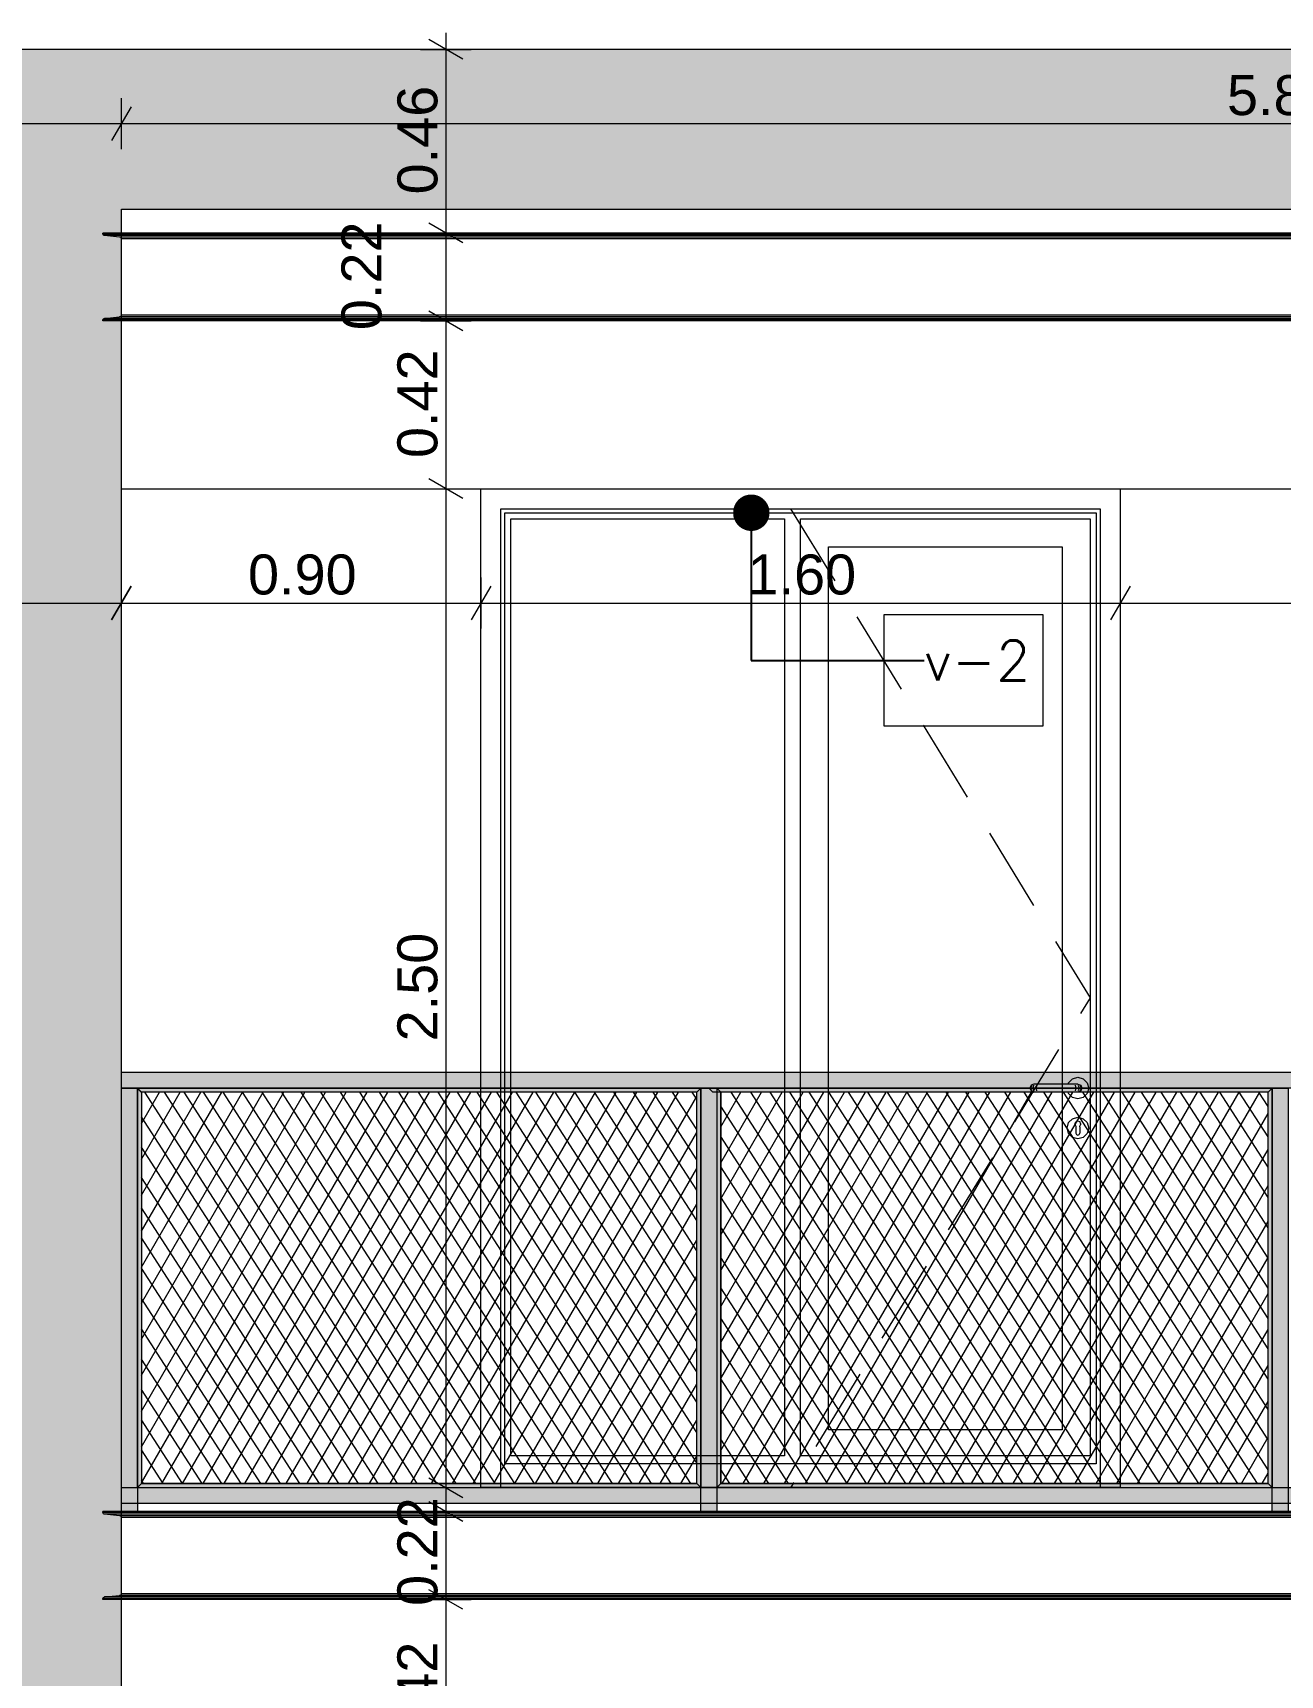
# Model space of a CAD drawing. Header units: millimetres. Extents: x 475616349 to 476941521, y 4620115302 to 4621446928.
# Drawn here: x 476682441 to 476685562, y 4620528751 to 4620532861 of the extents above; entities that cross this region are included whole.
import ezdxf

# ---------------------------------------------------------------- set-up
doc = ezdxf.new("R2010")
doc.units = ezdxf.units.MM
doc.header["$MEASUREMENT"] = 0
doc.linetypes.add('Hidden Line', pattern=[317.5, 211.666667, -105.833333])
for name, color, linetype, lineweight in [('2D Drafting - General_Pen_No__30_Pen_No__9_Pen_No__9_Pen_No__253', 252, 'Continuous', 0), ('2D Drafting - General_Pen_No__30_Pen_No__9_Pen_No__9_Pen_No__7', 7, 'Continuous', 0), ('2D Drafting - General_Pen_No__7_Pen_No__7', 7, 'Continuous', 0), ('New_2D Drafting - General_Pen_No__2_Pen_No__250', 7, 'Continuous', 0), ('New_2D Drafting - General_Pen_No__30_Pen_No__9_Pen_No__9_Pen_No__255', 255, 'Continuous', 0), ('New_2D Drafting - General_Pen_No__30_Pen_No__9_Pen_No__9_Pen_No__7', 7, 'Continuous', 0), ('New_2D Drafting - General_Pen_No__4', 7, 'Continuous', 0), ('New_2D Drafting - General_Pen_No__7', 7, 'Continuous', 0), ('New_Structural - Bearing_Pen_No__250', 7, 'Continuous', 0), ('New_zoma_Pen_No__4', 7, 'Continuous', 0), ('New_zoma_Pen_No__7', 7, 'Continuous', 0), ('Structural - Bearing_Pen_No__250', 7, 'Continuous', 0)]:
    doc.layers.add(name, color=color, linetype=linetype, lineweight=lineweight)
doc.layers.add('New_zoma', color=7, linetype='Continuous')
doc.styles.add('GENERATED_STYLE_1', font='arial.ttf')
doc.dimstyles.new('GENERATED_STYLE__18', dxfattribs={"dimtxt": 100, "dimasz": 64.421331, "dimexe": 0.18, "dimexo": 3, "dimgap": 0.09, "dimtad": 1, "dimtih": 1, "dimtoh": 1, "dimlfac": 0.001, "dimzin": 0, "dimdsep": 46, "dimtxsty": 'GENERATED_STYLE_1', "dimblk": 'ARROWHEAD_2', "dimblk1": 'ARROWHEAD_2', "dimblk2": 'ARROWHEAD_2', "dimcen": 0.09, "dimclrd": 7, "dimclre": 7, "dimclrt": 7, "dimadec": 0, "dimazin": 0, "dimtfac": 1, "dimtdec": 4, "dimtmove": 0, "dimatfit": 3, "dimfxl": 1, "dimtolj": 1, "dimtzin": 0, "dimarcsym": 0})
doc.dimstyles.new('GENERATED_STYLE__19', dxfattribs={"dimtxt": 100, "dimasz": 64.421331, "dimexe": 0.18, "dimexo": 3, "dimgap": 0.09, "dimtad": 1, "dimlfac": 0.001, "dimzin": 0, "dimdsep": 46, "dimtxsty": 'GENERATED_STYLE_1', "dimblk": 'ARROWHEAD_2', "dimblk1": 'ARROWHEAD_2', "dimblk2": 'ARROWHEAD_2', "dimcen": 0.09, "dimclrd": 7, "dimclre": 7, "dimclrt": 7, "dimadec": 0, "dimazin": 0, "dimtfac": 1, "dimtdec": 4, "dimtmove": 0, "dimatfit": 3, "dimfxl": 1, "dimtolj": 1, "dimtzin": 0, "dimarcsym": 0})
doc.dimstyles.new('GENERATED_STYLE__21', dxfattribs={"dimtxt": 100, "dimasz": 64.421331, "dimexe": 0.18, "dimexo": 3, "dimgap": 0.09, "dimtad": 1, "dimlfac": 0.001, "dimzin": 0, "dimdsep": 46, "dimtxsty": 'GENERATED_STYLE_1', "dimblk": 'ARROWHEAD_2', "dimblk1": 'ARROWHEAD_2', "dimblk2": 'ARROWHEAD_2', "dimcen": 0.09, "dimclrd": 7, "dimclre": 7, "dimclrt": 7, "dimadec": 0, "dimazin": 0, "dimtfac": 1, "dimtdec": 4, "dimtmove": 2, "dimatfit": 3, "dimfxl": 1, "dimtolj": 1, "dimtzin": 0, "dimarcsym": 0})
doc.dimstyles.new('GENERATED_STYLE__48', dxfattribs={"dimtxt": 0.18, "dimasz": 182.4, "dimexe": 0.18, "dimexo": 0.0625, "dimgap": 0.09, "dimtad": 0, "dimtih": 1, "dimtoh": 1, "dimdec": 4, "dimzin": 0, "dimdsep": 46, "dimcen": 0.09, "dimadec": 0, "dimazin": 0, "dimtfac": 1, "dimtdec": 4, "dimtmove": 0, "dimatfit": 3, "dimldrblk": 'ARROWHEAD_11', "dimfxl": 1, "dimtolj": 1, "dimtzin": 0, "dimarcsym": 0})
pattern_1 = [(60, (476577134.07, 4620325125.74), (-38.971143, 22.5), []), (122.833095, (476577134.07, 4620325125.74), (36.80608, 18.75), [])]

# ---------------------------------------------------------------- blocks, each defined once
blk = doc.blocks.new('*D833', base_point=(476577134.1, 4620325125.7))
at = {"layer": 'New_zoma_Pen_No__4', "color": 7, "linetype": 'Continuous', "lineweight": 0, "transparency": 16777216}
for p, q in [((476682686.5, 4620531476.8), (476682637.5, 4620531392)), ((476682662, 4620531370.8), (476682662, 4620531498)), ((476683586.5, 4620531476.8), (476683537.6, 4620531392)), ((476683562.1, 4620531370.8), (476683562.1, 4620531498)), ((476682620.6, 4620531434.4), (476682662, 4620531434.4)), ((476682662, 4620531434.4), (476683562.1, 4620531434.4))]:
    blk.add_line(p, q, dxfattribs=at)
at = {"layer": 'New_zoma_Pen_No__7', "color": 7, "lineweight": 0, "transparency": 16777216, "insert": (476682979, 4620531454.4), "char_height": 100, "attachment_point": 7, "style": 'GENERATED_STYLE_1'}
blk.add_mtext('\\A1;{\\pql;\\fArial|b0|i0|c0|p34;0.90}', dxfattribs=at)
blk = doc.blocks.new('ARROWHEAD_2')
at = {"color": 0, "linetype": 'Continuous', "lineweight": 0}
for p, q in [((-0.378, -0.655), (0.378, 0.655)), ((0, 0), (-1, 0))]:
    blk.add_line(p, q, dxfattribs=at)
blk = doc.blocks.new('*D834', base_point=(476577134.1, 4620325125.7))
at = {"layer": 'New_zoma_Pen_No__4', "color": 7, "linetype": 'Continuous', "lineweight": 0, "transparency": 16777216}
for p, q in [((476683586.5, 4620531476.8), (476683537.6, 4620531392)), ((476683562.1, 4620531370.8), (476683562.1, 4620531498)), ((476685186.5, 4620531476.8), (476685137.6, 4620531392)), ((476685162.1, 4620531370.8), (476685162.1, 4620531498)), ((476683562.1, 4620531434.4), (476685162.1, 4620531434.4))]:
    blk.add_line(p, q, dxfattribs=at)
at = {"layer": 'New_zoma_Pen_No__7', "color": 7, "lineweight": 0, "transparency": 16777216, "insert": (476684229, 4620531454.4), "char_height": 100, "attachment_point": 7, "style": 'GENERATED_STYLE_1'}
blk.add_mtext('\\A1;{\\pql;\\fArial|b0|i0|c0|p34;1.60}', dxfattribs=at)
blk = doc.blocks.new('*D835', base_point=(476577134.1, 4620325125.7))
at = {"layer": 'New_zoma_Pen_No__4', "color": 7, "linetype": 'Continuous', "lineweight": 0, "transparency": 16777216}
for p, q in [((476685186.5, 4620531476.8), (476685137.6, 4620531392)), ((476685162.1, 4620531370.8), (476685162.1, 4620531498)), ((476686386.9, 4620531476.8), (476686338, 4620531392)), ((476686362.4, 4620531370.8), (476686362.4, 4620531498)), ((476685162.1, 4620531434.4), (476686362.4, 4620531434.4))]:
    blk.add_line(p, q, dxfattribs=at)
at = {"layer": 'New_zoma_Pen_No__7', "color": 7, "lineweight": 0, "transparency": 16777216, "insert": (476685629.2, 4620531454.4), "char_height": 100, "attachment_point": 7, "style": 'GENERATED_STYLE_1'}
blk.add_mtext('\\A1;{\\pql;\\fArial|b0|i0|c0|p34;1.20}', dxfattribs=at)
blk = doc.blocks.new('*D842', base_point=(476577134.1, 4620325125.7))
at = {"layer": 'New_zoma_Pen_No__4', "color": 7, "linetype": 'Continuous', "lineweight": 0, "transparency": 16777216}
for p, q in [((476683474.2, 4620529201.8), (476683474.2, 4620529160.4)), ((476683410.7, 4620529160.4), (476683537.8, 4620529160.4)), ((476683516.6, 4620529135.9), (476683431.9, 4620529184.8)), ((476683474.2, 4620529160.4), (476683474.2, 4620528940.4)), ((476683516.6, 4620528915.9), (476683431.9, 4620528964.8)), ((476683410.7, 4620528940.4), (476683537.8, 4620528940.4)), ((476683474.2, 4620528940.4), (476683474.2, 4620528520.4))]:
    blk.add_line(p, q, dxfattribs=at)
blk = doc.blocks.new('*D843', base_point=(476577134.1, 4620325125.7))
at = {"layer": 'New_zoma_Pen_No__4', "color": 7, "linetype": 'Continuous', "lineweight": 0, "transparency": 16777216}
for p, q in [((476683516.6, 4620528915.9), (476683431.9, 4620528964.8)), ((476683474.2, 4620528940.4), (476683474.2, 4620528520.4)), ((476683516.6, 4620528495.9), (476683431.9, 4620528544.8)), ((476683410.7, 4620528520.4), (476683537.8, 4620528520.4)), ((476683474.2, 4620528520.4), (476683474.2, 4620526020.4))]:
    blk.add_line(p, q, dxfattribs=at)
at = {"layer": 'New_zoma_Pen_No__7', "color": 7, "lineweight": 0, "transparency": 16777216, "char_height": 100, "attachment_point": 7, "rotation": 89.9998, "style": 'GENERATED_STYLE_1'}
for s, insert in [('\\A1;{\\pql;\\fArial|b0|i0|c0|p34;0.22}', (476683454.2, 4620528924.4)), ('\\A1;{\\pql;\\fArial|b0|i0|c0|p34;0.42}', (476683454.2, 4620528563.1))]:
    blk.add_mtext(s, dxfattribs=dict(at, insert=insert))
blk = doc.blocks.new('*D846', base_point=(476577134.1, 4620325125.7))
at = {"layer": 'New_zoma_Pen_No__4', "color": 7, "linetype": 'Continuous', "lineweight": 0, "transparency": 16777216}
for p, q in [((476683474.3, 4620532861.4), (476683474.3, 4620532819.9)), ((476683410.7, 4620532819.9), (476683537.8, 4620532819.9)), ((476683516.6, 4620532795.5), (476683431.9, 4620532844.4)), ((476683474.3, 4620532819.9), (476683474.2, 4620532360.4)), ((476683516.6, 4620532335.9), (476683431.9, 4620532384.8)), ((476683410.7, 4620532360.4), (476683537.8, 4620532360.4)), ((476683474.2, 4620532360.4), (476683474.2, 4620532140.4))]:
    blk.add_line(p, q, dxfattribs=at)
at = {"layer": 'New_zoma_Pen_No__7', "color": 7, "lineweight": 0, "transparency": 16777216, "insert": (476683454.3, 4620532457.1), "char_height": 100, "attachment_point": 7, "rotation": 89.9998, "style": 'GENERATED_STYLE_1'}
blk.add_mtext('\\A1;{\\pql;\\fArial|b0|i0|c0|p34;0.46}', dxfattribs=at)
blk = doc.blocks.new('*D847', base_point=(476577134.1, 4620325125.7))
at = {"layer": 'New_zoma_Pen_No__4', "color": 7, "linetype": 'Continuous', "lineweight": 0, "transparency": 16777216}
for p, q in [((476683516.6, 4620532335.9), (476683431.9, 4620532384.8)), ((476683474.2, 4620532360.4), (476683474.2, 4620532140.4)), ((476683516.6, 4620532115.9), (476683431.9, 4620532164.8)), ((476683410.7, 4620532140.4), (476683537.8, 4620532140.4)), ((476683474.2, 4620532140.4), (476683474.2, 4620531720.4))]:
    blk.add_line(p, q, dxfattribs=at)
blk = doc.blocks.new('*D848', base_point=(476577134.1, 4620325125.7))
at = {"layer": 'New_zoma_Pen_No__4', "color": 7, "linetype": 'Continuous', "lineweight": 0, "transparency": 16777216}
for p, q in [((476683516.6, 4620532115.9), (476683431.9, 4620532164.8)), ((476683474.2, 4620532140.4), (476683474.2, 4620531720.4)), ((476683516.6, 4620531695.9), (476683431.9, 4620531744.8))]:
    blk.add_line(p, q, dxfattribs=at)
at = {"layer": 'New_zoma_Pen_No__7', "color": 7, "lineweight": 0, "transparency": 16777216, "char_height": 100, "attachment_point": 7, "rotation": 89.9998, "style": 'GENERATED_STYLE_1'}
for s, insert in [('\\A1;{\\pql;\\fArial|b0|i0|c0|p34;0.22}', (476683314.2, 4620532117.3)), ('\\A1;{\\pql;\\fArial|b0|i0|c0|p34;0.42}', (476683454.2, 4620531797.3))]:
    blk.add_mtext(s, dxfattribs=dict(at, insert=insert))
blk = doc.blocks.new('*D849', base_point=(476577134.1, 4620325125.7))
at = {"layer": 'New_zoma_Pen_No__4', "color": 7, "linetype": 'Continuous', "lineweight": 0, "transparency": 16777216}
for p, q in [((476683474.2, 4620532140.4), (476683474.2, 4620531720.4)), ((476683410.7, 4620531720.4), (476683537.8, 4620531720.4)), ((476683516.6, 4620531695.9), (476683431.9, 4620531744.8)), ((476683474.2, 4620531720.4), (476683474.2, 4620529220.4)), ((476683431.9, 4620529244.8), (476683516.6, 4620529195.9)), ((476683410.7, 4620529220.4), (476683537.8, 4620529220.4)), ((476683474.2, 4620529220.4), (476683474.2, 4620529178.9))]:
    blk.add_line(p, q, dxfattribs=at)
at = {"layer": 'New_zoma_Pen_No__7', "color": 7, "lineweight": 0, "transparency": 16777216, "insert": (476683454.2, 4620530337.3), "char_height": 100, "attachment_point": 7, "rotation": 89.9998, "style": 'GENERATED_STYLE_1'}
blk.add_mtext('\\A1;{\\pql;\\fArial|b0|i0|c0|p34;2.50}', dxfattribs=at)
blk = doc.blocks.new('*D850', base_point=(476577134.1, 4620325125.7))
at = {"layer": 'New_zoma_Pen_No__4', "color": 7, "linetype": 'Continuous', "lineweight": 0, "transparency": 16777216}
for p, q in [((476686274.6, 4620531761.8), (476686274.6, 4620531720.4)), ((476686211.1, 4620531720.4), (476686338.2, 4620531720.4)), ((476686317, 4620531695.9), (476686232.2, 4620531744.8)), ((476686274.6, 4620531720.4), (476686274.6, 4620529220.4)), ((476686232.2, 4620529244.8), (476686317, 4620529195.9)), ((476686211, 4620529220.4), (476686338.2, 4620529220.4)), ((476686274.6, 4620529220.4), (476686274.6, 4620529178.9))]:
    blk.add_line(p, q, dxfattribs=at)
at = {"layer": 'New_zoma_Pen_No__7', "color": 7, "lineweight": 0, "transparency": 16777216, "insert": (476686254.6, 4620530337.3), "char_height": 100, "attachment_point": 7, "rotation": 89.9998, "style": 'GENERATED_STYLE_1'}
blk.add_mtext('\\A1;{\\pql;\\fArial|b0|i0|c0|p34;2.50}', dxfattribs=at)
blk = doc.blocks.new('*D858', base_point=(476577134.1, 4620325125.7))
at = {"layer": 'New_zoma_Pen_No__4', "color": 7, "linetype": 'Continuous', "lineweight": 0, "transparency": 16777216}
for p, q in [((476675362.2, 4620532570.5), (476675362.2, 4620532697.7)), ((476682662, 4620532570.5), (476682662, 4620532697.7)), ((476675386.6, 4620532676.5), (476675337.7, 4620532591.7)), ((476682686.5, 4620532676.5), (476682637.5, 4620532591.7)), ((476675362.2, 4620532634.1), (476682662, 4620532634.1))]:
    blk.add_line(p, q, dxfattribs=at)
at = {"layer": 'New_zoma_Pen_No__7', "color": 7, "lineweight": 0, "transparency": 16777216, "insert": (476678879.1, 4620532654.1), "char_height": 100, "attachment_point": 7, "style": 'GENERATED_STYLE_1'}
blk.add_mtext('\\A1;{\\pql;\\fArial|b0|i0|c0|p34;7.30}', dxfattribs=at)
blk = doc.blocks.new('*D859', base_point=(476577134.1, 4620325125.7))
at = {"layer": 'New_zoma_Pen_No__4', "color": 7, "linetype": 'Continuous', "lineweight": 0, "transparency": 16777216}
for p, q in [((476682662, 4620532570.5), (476682662, 4620532697.7)), ((476688462, 4620532570.5), (476688462, 4620532697.7)), ((476682686.5, 4620532676.5), (476682637.5, 4620532591.7)), ((476688486.5, 4620532676.5), (476688437.5, 4620532591.7)), ((476682662, 4620532634.1), (476688462, 4620532634.1))]:
    blk.add_line(p, q, dxfattribs=at)
at = {"layer": 'New_zoma_Pen_No__7', "color": 7, "lineweight": 0, "transparency": 16777216, "insert": (476685429, 4620532654.1), "char_height": 100, "attachment_point": 7, "style": 'GENERATED_STYLE_1'}
blk.add_mtext('\\A1;{\\pql;\\fArial|b0|i0|c0|p34;5.80}', dxfattribs=at)
blk = doc.blocks.new('ARROWHEAD_11')
at = {"color": 0, "linetype": 'Continuous', "lineweight": 0}
blk.add_line((0, 0), (-1, 0), dxfattribs=at)
at = {"color": 0, "linetype": 'Continuous', "lineweight": 0, "const_width": 0.25, "flags": 128}
blk.add_lwpolyline([(-0.125, 0, 1), (0.125, 0, 1)], format="xyb", close=True, dxfattribs=at)
blk = doc.blocks.new('*D2162', base_point=(476577134.1, 4620325125.7))
at = {"layer": 'New_zoma_Pen_No__4', "color": 7, "linetype": 'Continuous', "lineweight": 0, "transparency": 16777216}
for p, q in [((476680036.5, 4620531476.8), (476679987.6, 4620531392)), ((476681636.5, 4620531476.8), (476681587.6, 4620531392)), ((476681612, 4620531370.8), (476681612, 4620531498)), ((476680012, 4620531434.4), (476681612, 4620531434.4)), ((476681612, 4620531434.4), (476682662, 4620531434.4))]:
    blk.add_line(p, q, dxfattribs=at)
at = {"layer": 'New_zoma_Pen_No__7', "color": 7, "lineweight": 0, "transparency": 16777216, "insert": (476680679, 4620531454.4), "char_height": 100, "attachment_point": 7, "rotation": 359.9998, "style": 'GENERATED_STYLE_1'}
blk.add_mtext('\\A1;{\\pql;\\fArial|b0|i0|c0|p34;1.60}', dxfattribs=at)
blk = doc.blocks.new('*D2163', base_point=(476577134.1, 4620325125.7))
at = {"layer": 'New_zoma_Pen_No__4', "color": 7, "linetype": 'Continuous', "lineweight": 0, "transparency": 16777216}
for p, q in [((476681636.5, 4620531476.8), (476681587.6, 4620531392)), ((476682637.6, 4620531392), (476682686.5, 4620531476.8)), ((476682662, 4620531370.8), (476682662, 4620531498)), ((476681612, 4620531434.4), (476682662, 4620531434.4)), ((476682662, 4620531434.4), (476682703.5, 4620531434.4))]:
    blk.add_line(p, q, dxfattribs=at)
at = {"layer": 'New_zoma_Pen_No__7', "color": 7, "lineweight": 0, "transparency": 16777216, "insert": (476682004, 4620531454.4), "char_height": 100, "attachment_point": 7, "rotation": 359.9998, "style": 'GENERATED_STYLE_1'}
blk.add_mtext('\\A1;{\\pql;\\fArial|b0|i0|c0|p34;1.05}', dxfattribs=at)

msp = doc.modelspace()

# ---------------------------------------------------------------- hatches: boundary and pattern name
at = {"layer": '2D Drafting - General_Pen_No__30_Pen_No__9_Pen_No__9_Pen_No__253', "linetype": 'Continuous', "lineweight": 0}
h = msp.add_hatch(dxfattribs=at)
h.set_pattern_fill('BRICK___RUNNING_BOND', color=252, style=0, pattern_type=2)
h.set_pattern_definition([(0, (476692910.175, 4620522353.93), (0, 66.64), []), (90, (476692910.17, 4620522353.93), (-244.8, 0), [66.64, -66.64]), (90, (476693032.57, 4620522420.57), (-244.8, 0), [66.64, -66.64])])
h.paths.add_polyline_path([(476668932.159, 4620517320.329), (476672162.12, 4620517320.329), (476672162.12, 4620522126.83), (476671562.315, 4620522126.83), (476671562.315, 4620532420.374), (476675362.171, 4620532420.374), (476675362.171, 4620519520.275), (476678173.798, 4620519520.275), (476678173.798, 4620519520.362), (476679062.487, 4620519520.362), (476680662.487, 4620519520.362), (476682662.007, 4620519520.362), (476682662.007, 4620532420.362), (476688462.006, 4620532420.362), (476688462.006, 4620519520.362), (476689632.042, 4620519520.362), (476689632.042, 4620532819.955), (476688550.503, 4620532819.955), (476682661.97, 4620532819.955), (476668932.159, 4620532819.955)])
h.paths.add_polyline_path([(476669461.785, 4620525320.362), (476669461.785, 4620523720.362), (476671061.785, 4620523720.362), (476671061.785, 4620525320.362)], flags=0)
h.paths.add_polyline_path([(476669461.785, 4620526920.362), (476671061.785, 4620526920.362), (476671061.785, 4620528520.362), (476669461.785, 4620528520.362)], flags=0)
h.paths.add_polyline_path([(476669461.789, 4620531720.362), (476669461.789, 4620530120.362), (476671061.789, 4620530120.362), (476671061.789, 4620531720.362)], flags=0)
h.paths.add_polyline_path([(476671061.361, 4620518320.362), (476671061.361, 4620518920.362), (476669461.789, 4620518920.362), (476669461.789, 4620518320.362)], flags=0)
h.paths.add_polyline_path([(476669461.789, 4620520520.362), (476671061.789, 4620520520.362), (476671061.789, 4620522120.362), (476669461.789, 4620522120.362)], flags=0)
h.paths.add_polyline_path([(476676411.99, 4620528520.412), (476676411.99, 4620526020.412), (476678011.99, 4620526020.412), (476678011.99, 4620528520.412)], flags=0)
h.paths.add_polyline_path([(476678011.99, 4620522820.412), (476678011.99, 4620525320.412), (476676411.99, 4620525320.412), (476676411.99, 4620522820.412)], flags=0)
h.paths.add_polyline_path([(476676411.99, 4620529220.412), (476678011.99, 4620529220.412), (476678011.99, 4620531720.412), (476676411.99, 4620531720.412)], flags=0)
h.paths.add_polyline_path([(476680012.004, 4620531720.412), (476680012.004, 4620529220.412), (476681612.004, 4620529220.412), (476681612.004, 4620531720.412)], flags=0)
h.paths.add_polyline_path([(476680012.004, 4620528520.412), (476680012.004, 4620526020.412), (476681612.004, 4620526020.412), (476681612.004, 4620528520.412)], flags=0)
h.paths.add_polyline_path([(476680012.004, 4620522120.412), (476680012.004, 4620519620.412), (476680016.12, 4620519620.412), (476681612.004, 4620519620.412), (476681612.004, 4620522120.412)], flags=0)
h.paths.add_polyline_path([(476680012.004, 4620522820.412), (476681612.004, 4620522820.412), (476681612.004, 4620525320.412), (476680012.004, 4620525320.412)], flags=0)
at = {"layer": 'New_2D Drafting - General_Pen_No__30_Pen_No__9_Pen_No__9_Pen_No__255', "linetype": 'Continuous', "lineweight": 0}
for points in [[(476688462.006, 4620530260.365), (476688462.006, 4620530220.365), (476682662.007, 4620530220.365), (476682662.007, 4620530260.365)], [(476682702.007, 4620529160.371), (476682662.007, 4620529160.371), (476682662.007, 4620530220.365), (476682702.007, 4620530220.365)], [(476682711.98, 4620530210.365), (476682701.98, 4620530220.365), (476684112.006, 4620530220.365), (476684102.006, 4620530210.365)], [(476682702.007, 4620530220.365), (476682712.093, 4620530210.365), (476682712.093, 4620529230.364), (476682702.007, 4620529220.364)], [(476684112.006, 4620529220.364), (476684102.006, 4620529230.364), (476684102.006, 4620530210.365), (476684112.006, 4620530220.365)], [(476684152.006, 4620529160.337), (476684112.006, 4620529160.337), (476684112.006, 4620530220.365), (476684152.006, 4620530220.365)], [(476684142.006, 4620530210.391), (476684132.006, 4620530220.391), (476685542.006, 4620530220.391), (476685532.006, 4620530210.391)], [(476684152.006, 4620529220.337), (476684162.006, 4620529230.337), (476684162.006, 4620530210.365), (476684152.006, 4620530220.365)], [(476685542.006, 4620529220.364), (476685532.006, 4620529230.364), (476685532.006, 4620530210.391), (476685542.006, 4620530220.391)], [(476685582.006, 4620529160.337), (476685542.006, 4620529160.337), (476685542.006, 4620530220.365), (476685582.006, 4620530220.365)], [(476688462.006, 4620529220.364), (476688462.006, 4620529180.364), (476682662.007, 4620529180.364), (476682662.007, 4620529220.364)], [(476682712.093, 4620529230.364), (476682702.007, 4620529220.364), (476684112.006, 4620529220.364), (476684102.006, 4620529230.364)], [(476684162.006, 4620529230.39), (476684151.98, 4620529220.364), (476685542.006, 4620529220.364), (476685531.98, 4620529230.39)]]:
    msp.add_hatch(color=255, dxfattribs=at).paths.add_polyline_path(points)
at = {"layer": 'New_2D Drafting - General_Pen_No__7', "linetype": 'Continuous', "lineweight": 0}
h = msp.add_hatch(dxfattribs=at)
h.set_pattern_fill('BATT_INSULATION', style=0, pattern_type=2)
h.set_pattern_definition(pattern_1)
h.paths.add_polyline_path([(476684102.006, 4620530210.365), (476682712.093, 4620530210.365), (476682712.093, 4620529230.364), (476684102.006, 4620529230.364)])
h = msp.add_hatch(dxfattribs=at)
h.set_pattern_fill('BATT_INSULATION', style=0, pattern_type=2)
h.set_pattern_definition(pattern_1)
h.paths.add_polyline_path([(476685532.006, 4620530210.391), (476684162.006, 4620530210.391), (476684162.006, 4620529230.39), (476685532.006, 4620529230.39)])

# ---------------------------------------------------------------- linework, layer by layer
at = {"layer": '2D Drafting - General_Pen_No__30_Pen_No__9_Pen_No__9_Pen_No__7', "color": 7, "linetype": 'Continuous', "lineweight": 0, "flags": 128}
msp.add_lwpolyline([(476668932.159, 4620517320.329), (476672162.12, 4620517320.329), (476672162.12, 4620522126.83), (476671562.315, 4620522126.83), (476671562.315, 4620532420.374), (476675362.171, 4620532420.374), (476675362.171, 4620519520.275), (476678173.798, 4620519520.275), (476678173.798, 4620519520.362), (476679062.487, 4620519520.362), (476680662.487, 4620519520.362), (476682662.007, 4620519520.362), (476682662.007, 4620532420.362), (476688462.006, 4620532420.362), (476688462.006, 4620519520.362), (476689632.042, 4620519520.362), (476689632.042, 4620532819.955), (476688550.503, 4620532819.955), (476682661.97, 4620532819.955), (476668932.159, 4620532819.955)], close=True, dxfattribs=at)
at = {"layer": '2D Drafting - General_Pen_No__7_Pen_No__7', "color": 7, "linetype": 'Continuous', "lineweight": 0, "flags": 128}
for points in [[(476685157.597, 4620529220.368), (476683561.713, 4620529220.374), (476683561.722, 4620531720.374), (476685161.722, 4620531720.368)], [(476685161.722, 4620531720.368), (476685161.713, 4620529220.368), (476685157.597, 4620529220.368)]]:
    msp.add_lwpolyline(points, dxfattribs=at)
for points in [[(476683611.721, 4620531670.373), (476685111.721, 4620531670.368), (476685111.713, 4620529220.369), (476683611.713, 4620529220.375)], [(476683621.721, 4620531660.373), (476685101.721, 4620531660.368), (476685101.713, 4620529280.37), (476683621.713, 4620529280.375)], [(476683636.721, 4620531645.373), (476684321.721, 4620531645.37), (476684321.713, 4620529300.373), (476683636.713, 4620529300.375)], [(476684361.717, 4620531645.37), (476685086.721, 4620531645.368), (476685086.713, 4620529300.37), (476684361.713, 4620529300.373)], [(476684431.721, 4620531575.37), (476685016.721, 4620531575.368), (476685016.713, 4620529365.37), (476684431.713, 4620529365.372)]]:
    msp.add_lwpolyline(points, close=True, dxfattribs=at)
at = {"layer": '2D Drafting - General_Pen_No__7_Pen_No__7', "color": 7, "linetype": 'Hidden Line', "lineweight": 0, "flags": 128}
msp.add_lwpolyline([(476684336.721, 4620531670.37), (476685086.717, 4620530446.245), (476684337.49, 4620529221.655)], dxfattribs=at)
at = {"layer": 'New_2D Drafting - General_Pen_No__2_Pen_No__250', "color": 7, "linetype": 'Continuous', "lineweight": 0, "flags": 128}
msp.add_lwpolyline([(476684571.16, 4620531406.002), (476684968.161, 4620531406.002), (476684968.161, 4620531126.314), (476684571.16, 4620531126.314)], close=True, dxfattribs=at)
at = {"layer": 'New_2D Drafting - General_Pen_No__30_Pen_No__9_Pen_No__9_Pen_No__7', "color": 7, "linetype": 'Continuous', "lineweight": 0, "flags": 128}
for points in [[(476688462.006, 4620530260.365), (476688462.006, 4620530220.365), (476682662.007, 4620530220.365), (476682662.007, 4620530260.365)], [(476682702.007, 4620529160.371), (476682662.007, 4620529160.371), (476682662.007, 4620530220.365), (476682702.007, 4620530220.365)], [(476682711.98, 4620530210.365), (476682701.98, 4620530220.365), (476684112.006, 4620530220.365), (476684102.006, 4620530210.365)], [(476682702.007, 4620530220.365), (476682712.093, 4620530210.365), (476682712.093, 4620529230.364), (476682702.007, 4620529220.364)], [(476684112.006, 4620529220.364), (476684102.006, 4620529230.364), (476684102.006, 4620530210.365), (476684112.006, 4620530220.365)], [(476684152.006, 4620529160.337), (476684112.006, 4620529160.337), (476684112.006, 4620530220.365), (476684152.006, 4620530220.365)], [(476684142.006, 4620530210.391), (476684132.006, 4620530220.391), (476685542.006, 4620530220.391), (476685532.006, 4620530210.391)], [(476684152.006, 4620529220.337), (476684162.006, 4620529230.337), (476684162.006, 4620530210.365), (476684152.006, 4620530220.365)], [(476685542.006, 4620529220.364), (476685532.006, 4620529230.364), (476685532.006, 4620530210.391), (476685542.006, 4620530220.391)], [(476685582.006, 4620529160.337), (476685542.006, 4620529160.337), (476685542.006, 4620530220.365), (476685582.006, 4620530220.365)], [(476688462.006, 4620529220.364), (476688462.006, 4620529180.364), (476682662.007, 4620529180.364), (476682662.007, 4620529220.364)], [(476682712.093, 4620529230.364), (476682702.007, 4620529220.364), (476684112.006, 4620529220.364), (476684102.006, 4620529230.364)], [(476684162.006, 4620529230.39), (476684151.98, 4620529220.364), (476685542.006, 4620529220.364), (476685531.98, 4620529230.39)]]:
    msp.add_lwpolyline(points, close=True, dxfattribs=at)
at = {"layer": 'New_2D Drafting - General_Pen_No__4', "color": 7, "linetype": 'Continuous', "lineweight": 0, "flags": 128}
for points in [[(476684102.006, 4620530210.365), (476682712.093, 4620530210.365), (476682712.093, 4620529230.364), (476684102.006, 4620529230.364)], [(476685532.006, 4620530210.391), (476684162.006, 4620530210.391), (476684162.006, 4620529230.39), (476685532.006, 4620529230.39)]]:
    msp.add_lwpolyline(points, close=True, dxfattribs=at)
at = {"layer": 'New_Structural - Bearing_Pen_No__250', "color": 7, "linetype": 'Continuous', "lineweight": 0}
for p, q in [((476682662.007, 4620531720.361), (476688462.006, 4620531720.361)), ((476684938.755, 4620530227.44), (476684935.826, 4620530220.369)), ((476684940.307, 4620530227.44), (476684937.548, 4620530220.369)), ((476684945.826, 4620530230.369), (476684938.755, 4620530227.44)), ((476684945.122, 4620530227.44), (476684943.01, 4620530220.369)), ((476684946.968, 4620530230.369), (476684945.826, 4620530230.369)), ((476684950.22, 4620530230.369), (476684946.968, 4620530230.369)), ((476684955.086, 4620530230.369), (476684950.22, 4620530230.369)), ((476684952.327, 4620530227.44), (476684951.184, 4620530220.369)), ((476684960.826, 4620530230.369), (476684955.086, 4620530230.369)), ((476685040.826, 4620530230.369), (476684960.826, 4620530230.369)), ((476685031.506, 4620530230.369), (476685032.443, 4620530233.869)), ((476685032.443, 4620530233.869), (476685042.326, 4620530243.751)), ((476685046.566, 4620530230.369), (476685040.826, 4620530230.369)), ((476685042.326, 4620530243.751), (476685055.826, 4620530247.369)), ((476685051.433, 4620530230.369), (476685046.566, 4620530230.369)), ((476685049.325, 4620530227.44), (476685050.468, 4620530220.369)), ((476685054.684, 4620530230.369), (476685051.433, 4620530230.369)), ((476685055.826, 4620530230.369), (476685054.684, 4620530230.369)), ((476685055.826, 4620530247.369), (476685069.326, 4620530243.751)), ((476685055.826, 4620530230.369), (476685062.897, 4620530227.44)), ((476685056.531, 4620530227.44), (476685058.642, 4620530220.369)), ((476685061.345, 4620530227.44), (476685064.104, 4620530220.369)), ((476685062.897, 4620530227.44), (476685065.826, 4620530220.369)), ((476685069.326, 4620530243.751), (476685079.209, 4620530233.869)), ((476685079.209, 4620530233.869), (476685082.826, 4620530220.369)), ((476684935.826, 4620530220.369), (476684938.755, 4620530213.298)), ((476684937.548, 4620530220.369), (476684940.307, 4620530213.298)), ((476684938.755, 4620530213.298), (476684945.826, 4620530210.369)), ((476684943.01, 4620530220.369), (476684945.121, 4620530213.298)), ((476684946.968, 4620530210.369), (476684945.826, 4620530210.369)), ((476684950.219, 4620530210.369), (476684946.968, 4620530210.369)), ((476684955.086, 4620530210.369), (476684950.219, 4620530210.369)), ((476684951.184, 4620530220.369), (476684952.327, 4620530213.298)), ((476684960.826, 4620530210.369), (476684955.086, 4620530210.369)), ((476685040.826, 4620530210.369), (476684960.826, 4620530210.369)), ((476685032.443, 4620530206.869), (476685031.506, 4620530210.369)), ((476685042.326, 4620530196.986), (476685032.443, 4620530206.869)), ((476685046.566, 4620530210.369), (476685040.826, 4620530210.369)), ((476685055.826, 4620530193.369), (476685042.326, 4620530196.986)), ((476685051.433, 4620530210.369), (476685046.566, 4620530210.369)), ((476685050.468, 4620530220.369), (476685049.325, 4620530213.298)), ((476685054.684, 4620530210.369), (476685051.433, 4620530210.369)), ((476685055.826, 4620530210.369), (476685054.684, 4620530210.369)), ((476685062.897, 4620530213.298), (476685055.826, 4620530210.369)), ((476685069.326, 4620530196.986), (476685055.826, 4620530193.369)), ((476685058.642, 4620530220.369), (476685056.531, 4620530213.298)), ((476685064.104, 4620530220.369), (476685061.345, 4620530213.298)), ((476685065.826, 4620530220.369), (476685062.897, 4620530213.298)), ((476685079.209, 4620530206.869), (476685069.326, 4620530196.986)), ((476685082.826, 4620530220.369), (476685079.209, 4620530206.869)), ((476685042.326, 4620530143.751), (476685055.826, 4620530147.369)), ((476685055.826, 4620530147.369), (476685069.326, 4620530143.751)), ((476685028.826, 4620530120.369), (476685032.443, 4620530133.869)), ((476685032.443, 4620530106.869), (476685028.826, 4620530120.369)), ((476685032.443, 4620530133.869), (476685042.326, 4620530143.751)), ((476685042.326, 4620530096.986), (476685032.443, 4620530106.869)), ((476685049.106, 4620530132.009), (476685048.358, 4620530130.061)), ((476685048.358, 4620530130.061), (476685050.826, 4620530124.769)), ((476685049.106, 4620530132.009), (476685050.451, 4620530135.513)), ((476685055.826, 4620530137.794), (476685050.451, 4620530135.513)), ((476685050.826, 4620530124.769), (476685050.826, 4620530123.256)), ((476685050.826, 4620530123.256), (476685050.826, 4620530120.369)), ((476685050.826, 4620530120.369), (476685050.826, 4620530117.482)), ((476685050.826, 4620530117.482), (476685050.826, 4620530111.709)), ((476685050.826, 4620530111.709), (476685050.826, 4620530107.869)), ((476685050.826, 4620530107.869), (476685052.29, 4620530104.333)), ((476685052.29, 4620530104.333), (476685055.826, 4620530102.869)), ((476685061.201, 4620530135.513), (476685055.826, 4620530137.794)), ((476685055.826, 4620530102.869), (476685059.361, 4620530104.333)), ((476685059.361, 4620530104.333), (476685060.826, 4620530107.869)), ((476685060.826, 4620530124.769), (476685063.294, 4620530130.061)), ((476685060.826, 4620530123.255), (476685060.826, 4620530124.769)), ((476685060.826, 4620530123.255), (476685060.826, 4620530120.369)), ((476685060.826, 4620530120.369), (476685060.826, 4620530117.482)), ((476685060.826, 4620530117.482), (476685060.826, 4620530111.708)), ((476685060.826, 4620530111.708), (476685060.826, 4620530107.869)), ((476685062.546, 4620530132.009), (476685061.201, 4620530135.513)), ((476685062.546, 4620530132.009), (476685063.294, 4620530130.061)), ((476685069.326, 4620530143.751), (476685079.208, 4620530133.869)), ((476685079.208, 4620530106.869), (476685069.326, 4620530096.986)), ((476685079.208, 4620530133.869), (476685082.826, 4620530120.369)), ((476685082.826, 4620530120.369), (476685079.208, 4620530106.869)), ((476685055.826, 4620530093.369), (476685042.326, 4620530096.986)), ((476685069.326, 4620530096.986), (476685055.826, 4620530093.369))]:
    msp.add_line(p, q, dxfattribs=at)
at = {"layer": 'Structural - Bearing_Pen_No__250', "color": 7, "linetype": 'Continuous', "lineweight": 0}
for p, q in [((476682615.68, 4620532357.867), (476682615.68, 4620532360.362)), ((476688508.333, 4620532360.362), (476682615.68, 4620532360.362)), ((476682616.08, 4620532356.336), (476682615.68, 4620532357.867)), ((476688508.333, 4620532357.867), (476682615.68, 4620532357.867)), ((476682617.218, 4620532355.039), (476682616.08, 4620532356.336)), ((476682618.921, 4620532354.172), (476682617.218, 4620532355.039)), ((476682620.143, 4620532353.912), (476682618.921, 4620532354.172)), ((476682657.544, 4620532349.922), (476682620.143, 4620532353.912)), ((476688503.87, 4620532353.912), (476682620.143, 4620532353.912)), ((476682658.766, 4620532349.663), (476682657.544, 4620532349.922)), ((476688466.469, 4620532349.922), (476682657.544, 4620532349.922)), ((476682660.469, 4620532348.796), (476682658.766, 4620532349.663)), ((476682661.607, 4620532347.498), (476682660.469, 4620532348.796)), ((476682662.007, 4620532345.967), (476682661.607, 4620532347.498)), ((476682662.007, 4620532154.776), (476682662.007, 4620532345.967)), ((476688462.006, 4620532345.967), (476682662.007, 4620532345.967)), ((476682615.68, 4620532142.857), (476682616.08, 4620532144.388)), ((476682615.68, 4620532140.362), (476682615.68, 4620532142.857)), ((476688508.333, 4620532142.857), (476682615.68, 4620532142.857)), ((476688508.333, 4620532140.362), (476682615.68, 4620532140.362)), ((476682616.08, 4620532144.388), (476682617.218, 4620532145.686)), ((476682617.218, 4620532145.686), (476682618.921, 4620532146.553)), ((476682618.921, 4620532146.553), (476682620.143, 4620532146.812)), ((476682620.143, 4620532146.812), (476682657.544, 4620532150.802)), ((476688503.87, 4620532146.812), (476682620.143, 4620532146.812)), ((476682657.544, 4620532150.802), (476682658.766, 4620532151.062)), ((476688466.469, 4620532150.802), (476682657.544, 4620532150.802)), ((476682658.766, 4620532151.062), (476682660.469, 4620532151.929)), ((476682660.469, 4620532151.929), (476682661.607, 4620532153.226)), ((476682661.607, 4620532153.226), (476682662.007, 4620532154.757)), ((476688462.006, 4620532154.757), (476682662.007, 4620532154.757)), ((476682615.68, 4620529157.867), (476682615.68, 4620529160.362)), ((476688508.333, 4620529160.362), (476682615.68, 4620529160.362)), ((476682616.08, 4620529156.336), (476682615.68, 4620529157.867)), ((476688508.333, 4620529157.867), (476682615.68, 4620529157.867)), ((476682617.218, 4620529155.039), (476682616.08, 4620529156.336)), ((476682618.921, 4620529154.172), (476682617.218, 4620529155.039)), ((476682620.143, 4620529153.912), (476682618.921, 4620529154.172)), ((476682657.544, 4620529149.922), (476682620.143, 4620529153.912)), ((476688503.87, 4620529153.912), (476682620.143, 4620529153.912)), ((476682658.766, 4620529149.663), (476682657.544, 4620529149.922)), ((476688466.469, 4620529149.922), (476682657.544, 4620529149.922)), ((476682660.469, 4620529148.796), (476682658.766, 4620529149.663)), ((476682661.607, 4620529147.498), (476682660.469, 4620529148.796)), ((476682662.007, 4620529145.967), (476682661.607, 4620529147.498)), ((476682662.007, 4620528954.776), (476682662.007, 4620529145.967)), ((476688462.006, 4620529145.967), (476682662.007, 4620529145.967)), ((476682660.469, 4620528951.929), (476682661.607, 4620528953.226)), ((476682661.607, 4620528953.226), (476682662.007, 4620528954.757)), ((476688462.006, 4620528954.757), (476682662.007, 4620528954.757)), ((476682615.68, 4620528942.857), (476682616.08, 4620528944.388)), ((476682615.68, 4620528940.362), (476682615.68, 4620528942.857)), ((476688508.333, 4620528942.857), (476682615.68, 4620528942.857)), ((476688508.333, 4620528940.362), (476682615.68, 4620528940.362)), ((476682616.08, 4620528944.388), (476682617.218, 4620528945.686)), ((476682617.218, 4620528945.686), (476682618.921, 4620528946.553)), ((476682618.921, 4620528946.553), (476682620.143, 4620528946.812)), ((476682620.143, 4620528946.812), (476682657.544, 4620528950.802)), ((476688503.87, 4620528946.812), (476682620.143, 4620528946.812)), ((476682657.544, 4620528950.802), (476682658.766, 4620528951.062)), ((476688466.469, 4620528950.802), (476682657.544, 4620528950.802)), ((476682658.766, 4620528951.062), (476682660.469, 4620528951.929))]:
    msp.add_line(p, q, dxfattribs=at)

# ---------------------------------------------------------------- texts
at = {"layer": 'New_2D Drafting - General_Pen_No__2_Pen_No__250', "color": 7, "linetype": 'Continuous', "lineweight": 0, "insert": (476684671.16, 4620531290.446), "char_height": 100, "attachment_point": 4}
msp.add_mtext('\\A1;{\\pql;\\Ftxt.shx;v-\\Ftxt.shx;2}', dxfattribs=at)

# ---------------------------------------------------------------- dimensions: what is measured, and where the dimension line sits
at = {"layer": 'New_zoma', "color": 7, "linetype": 'Continuous', "lineweight": 0}
for base, p1, p2, angle, dimstyle, picture, middle, turn in [((476683474.25, 4620532360.359), (476681793.449, 4620532819.949), (476682615.68, 4620532360.362), 269.999803, 'GENERATED_STYLE__19', '*D846', (476683404.251, 4620532587.005), 89.999803), ((476683474.249, 4620532140.359), (476682615.68, 4620532360.362), (476682615.68, 4620532140.362), 269.999803, 'GENERATED_STYLE__19', '*D847', (476683264.25, 4620532247.213), 89.999803), ((476683474.248, 4620531720.374), (476682615.68, 4620532140.362), (476683561.722, 4620531720.374), 269.999803, 'GENERATED_STYLE__19', '*D848', (476683404.249, 4620531927.22), 89.999803), ((476683474.239, 4620529220.374), (476683561.722, 4620531720.374), (476683561.713, 4620529220.374), 269.999803, 'GENERATED_STYLE__19', '*D849', (476683404.243, 4620530467.228), 89.999803), ((476686274.62, 4620529220.365), (476683561.722, 4620531720.374), (476683561.713, 4620529220.374), 269.999803, 'GENERATED_STYLE__19', '*D850', (476686204.624, 4620530467.218), 89.999803), ((476681612.025, 4620531434.418), (476680012.004, 4620525320.405), (476681612.004, 4620525320.399), 359.999799, 'GENERATED_STYLE__19', '*D2162', (476680808.879, 4620531504.421), 359.999799), ((476682662.028, 4620531434.415), (476681612.004, 4620525320.399), (476682662.007, 4620525320.361), 359.999799, 'GENERATED_STYLE__19', '*D2163', (476682133.88, 4620531504.416), 359.999799), ((476683474.238, 4620528940.359), (476682615.68, 4620529160.362), (476682615.68, 4620528940.362), 269.999803, 'GENERATED_STYLE__21', '*D842', (476683404.24, 4620529054.332), 89.999803), ((476683474.237, 4620528520.374), (476682615.68, 4620528940.362), (476683561.722, 4620528520.374), 269.999803, 'GENERATED_STYLE__21', '*D843', (476683404.236, 4620528692.942), 89.999803)]:
    dim = msp.add_linear_dim(base=base, p1=p1, p2=p2, angle=angle, dimstyle=dimstyle, dxfattribs=at)
    dim.commit()
    dim.dimension.update_dxf_attribs({"geometry": picture, "text_midpoint": middle, "dimtype": 160, "text_rotation": turn})
for base, p1, p2, picture, middle in [((476682662.007, 4620532634.108), (476675362.171, 4620532070.386), (476682662.007, 4620532420.362), '*D858', (476679008.942, 4620532704.108)), ((476688462.006, 4620532634.108), (476682662.007, 4620532420.362), (476688462.006, 4620532420.362), '*D859', (476685558.86, 4620532704.108)), ((476683562.062, 4620531434.415), (476682662.007, 4620522120.361), (476683562.062, 4620522120.361), '*D833', (476683108.888, 4620531504.415)), ((476685162.062, 4620531434.415), (476683562.062, 4620522120.361), (476685162.062, 4620522120.367), '*D834', (476684358.915, 4620531504.415)), ((476686362.445, 4620531434.415), (476685162.062, 4620522120.367), (476686362.445, 4620522120.361), '*D835', (476685759.107, 4620531504.415))]:
    dim = msp.add_linear_dim(base=base, p1=p1, p2=p2, dimstyle='GENERATED_STYLE__18', dxfattribs=at)
    dim.commit()
    dim.dimension.update_dxf_attribs({"geometry": picture, "text_midpoint": middle, "dimtype": 160})

# ---------------------------------------------------------------- leaders
at = {"layer": 'New_2D Drafting - General_Pen_No__2_Pen_No__250', "color": 7, "linetype": 'Continuous', "lineweight": 0, "annotation_type": 0, "has_hookline": 1, "hookline_direction": 0, "text_width": 266.667}
msp.add_leader([(476684238.51, 4620531660.371), (476684238.51, 4620531290.446), (476684671.07, 4620531290.446)], dimstyle='GENERATED_STYLE__48', dxfattribs=at)

doc.saveas('drawing.dxf')
